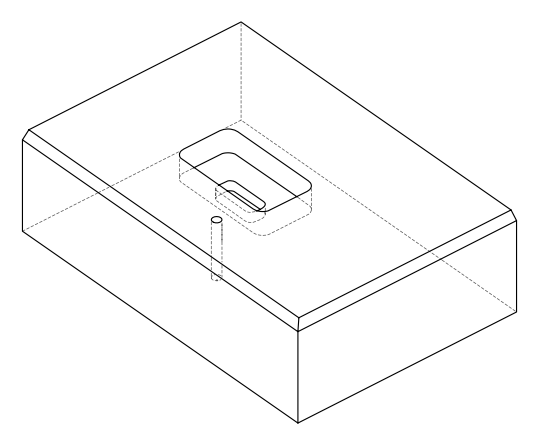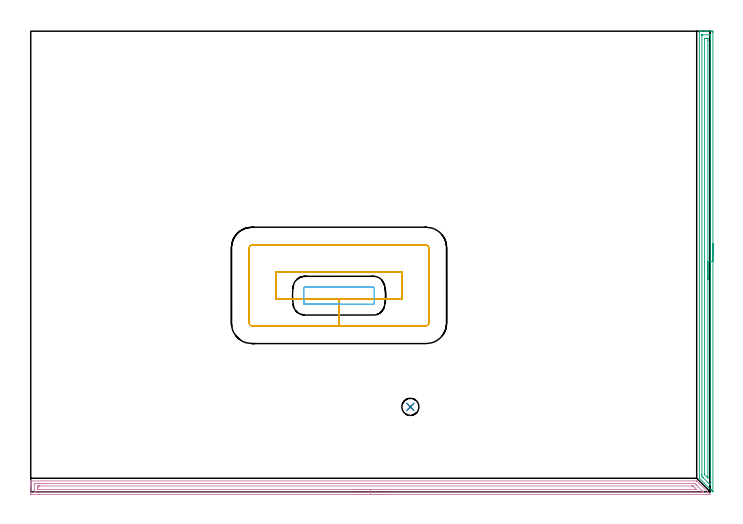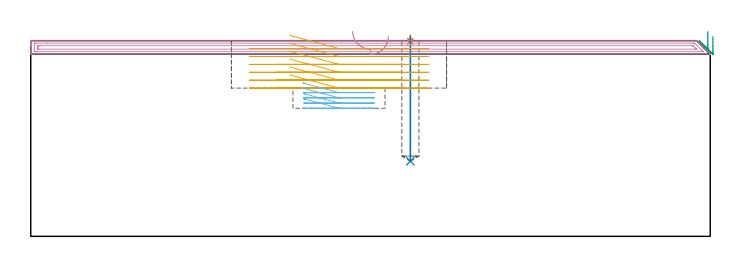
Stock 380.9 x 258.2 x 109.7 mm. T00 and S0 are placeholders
(PLAN: 6 operations, 4 tool changes, 23.5 min)
(1 SPOT_DRILL | STEP1POCKET | NXT0321_9005460120000 | 0.03 min | 0 mm3)
(2 DRILL_BLIND_HOLE_INTO_CENTER | STEP1POCKET | UGT0301_210 | 0.28 min | 4731 mm3)
(3 AREA_MILL | FG_CHAMFER_SURFACE | UGT0205_001 | 6.32 min | 7455 mm3)
(4 AREA_MILL_1 | FG_CHAMFER_SURFACE_1 | UGT0205_001 | 9.27 min | 10857 mm3)
(5 MILL_RECTANGULAR_POCKET | POCKET_RECTANGULAR_STRAIGHT | UGT0201_136 | Follow Part, ap 5, ae 75% | 6.43 min | 206169 mm3)
(6 MILL_RECTANGULAR_POCKET_1 | POCKET_RECTANGULAR_STRAIGHT_1 | NXT0201_011 | Follow Part, ap 3, ae 75% | 1.17 min | 12241 mm3)
(TOOL NXT0321_9005460120000 | NC Spot Drill, 142deg, 12mm, Carbide, Uncoated | D12 PA142 FL30 Z2)
(TOOL UGT0301_210 | Twist Drill 9.6 mm | D9.6 PA118 FL84 Z2)
(TOOL UGT0205_001 | Chamfer Mill 20 x 3 x 45 deg. | D20 FL50 Z2)
(TOOL UGT0201_136 | Carbide End Mill 20.0 | D20 FL30 Z4)
(TOOL NXT0201_011 | ENDMILL 12mm [2P460-1200-NA 1630] | D12 FL38 Z6)
(OP 1 SPOT_DRILL)
G17 G21 G94 G90
T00 M6
G54
G17 G0 G90 X212.8 Y47.6 S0 M3
G43 Z119.7 H0
G94 G81 G98 Z109.287 F250. R112.7
G80
M5
M2
(OP 2 DRILL_BLIND_HOLE_INTO_CENTER)
G17 G21 G94 G90
T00 M6
G54
G17 G0 G90 X212.8 Y47.6 S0 M3
G43 Z119.7 H0
G94 G81 G98 Z42.1 F250. R111.7
G80
M5
M2
(OP 3 AREA_MILL)
G17 G21 G94 G90
T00 M6
G54
G17 G0 G90 X382.4 Y139.1 S1061 M3
G43 Z119.7 H0
Z112.1
G94 G1 Y139.062 Z111.228 F250.
Y138.948 Z110.364
Y138.759 Z109.512
Y138.497 Z108.68
Y138.163 Z107.874
Y137.76 Z107.1
Y137.292 Z106.364
Y136.76 Z105.672
Y136.171 Z105.029
Y135.528 Z104.44
Y134.836 Z103.908
Y134.1 Z103.44
Y133.326 Z103.037
Y132.52 Z102.703
Y131.688 Z102.441
Y130.836 Z102.252
Y129.972 Z102.138
Y129.1 Z102.1
X382.399 Y0.125 Z102.101
X382.397 Y0.095 Z102.1
X382.388 Y0.012 Z102.101
X382.241 Y0.158 Z102.256
X382.086 Y0.311 Z102.409
X381.939 Y0.46 Z102.559
X381.795 Y0.604 Z102.703
X381.651 Y0.747 Z102.845
X381.513 Y0.886 Z102.985
X381.349 Y1.05 Z103.149
X381.215 Y1.183 Z103.281
X381.087 Y1.312 Z103.411
X375.103 Y7.296 Z109.396
X374.865 Y7.537 Z109.631
X374.803 Y7.605 Z109.689
X374.8 Y7.742 Z109.7
Y258.042
X374.802 Y258.19 Z109.688
X374.908 Y258.196 Z109.584
X375.022 Y258.2 Z109.478
X375.369 Z109.13
X375.985 Z108.509
X378.036 Z106.461
X378.597 Z105.897
X379.19 Z105.306
X381.805 Z102.692
X382.086 Y258.196 Z102.41
X382.393 Y258.19 Z102.104
X382.397 Y257.914 Z102.102
X382.399 Y257.596 Z102.101
X382.4 Y129.1 Z102.1
X380.986 Z103.514
Y4.408
X380.985 Y4.173 Z103.515
X380.982 Y3.993 Z103.518
X380.979 Y3.905 Z103.521
X380.976 Y3.886 Z103.524
X380.951 Y3.909 Z103.549
X380.678 Y4.173 Z103.822
X377.107 Y7.742 Z107.393
X376.857 Y7.994 Z107.643
X376.222 Y8.635 Z108.278
X376.216 Y9.291 Z108.284
X376.215 Y9.527 Z108.285
Y255.812
X376.218 Y256.14 Z108.282
X376.221 Y256.179 Z108.279
X376.223 Y256.19 Z108.277
X376.25 Y256.193 Z108.25
X376.351 Y256.197 Z108.149
X376.478 Y256.2 Z108.022
X380.343 Z104.157
X380.837 Y256.198 Z103.663
X380.95 Y256.193 Z103.55
X380.971 Y256.191 Z103.529
X380.979 Y256.154 Z103.521
X380.982 Y256.05 Z103.518
X380.984 Y255.812 Z103.516
X380.986 Y255.154 Z103.514
Y254.919
Y129.1
X379.572 Z104.928
X379.571 Y8.533 Z104.929
X379.569 Y7.742 Z104.931
X379.56 Z104.94
X379.472 Y7.829 Z105.028
X377.728 Y9.572 Z106.772
X377.679 Y9.627 Z106.821
X377.656 Y9.655 Z106.844
X377.636 Y9.706 Z106.864
X377.631 Y10.113 Z106.869
X377.629 Y10.317 Z106.871
Y254.027
Y254.128
X377.632 Y254.163 Z106.868
X377.635 Y254.184 Z106.865
X377.646 Y254.19 Z106.854
X377.728 Y254.194 Z106.772
X378.431 Y254.2 Z106.069
X378.6 Z105.9
X379.303 Z105.197
X379.472 Y254.197 Z105.028
X379.528 Y254.193 Z104.973
X379.565 Y254.188 Z104.935
X379.568 Y254.129 Z104.932
X379.57 Y254.027 Z104.93
X379.571 Y253.925 Z104.929
X379.572 Y253.135 Z104.928
Y129.1
Y128.228 Z104.966
Y127.364 Z105.08
Y126.512 Z105.269
Y125.68 Z105.532
Y124.874 Z105.865
Y124.1 Z106.268
Y123.364 Z106.737
Y122.672 Z107.268
Y122.029 Z107.857
Y121.44 Z108.501
Y120.908 Z109.193
Y120.44 Z109.928
Y120.037 Z110.702
Y119.703 Z111.508
Y119.441 Z112.34
Y119.252 Z113.192
Y119.138 Z114.057
Y119.1 Z114.928
G0 Z119.7
M5
M2
(OP 4 AREA_MILL_1)
G17 G21 G94 G90
T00 M6
G54
G17 G0 G90 X200.45 Y-1.5 S1061 M3
G43 Z119.7 H0
Z112.1
G94 G1 X200.412 Z111.228 F250.
X200.298 Z110.364
X200.109 Z109.512
X199.847 Z108.68
X199.513 Z107.874
X199.11 Z107.1
X198.642 Z106.364
X198.11 Z105.672
X197.521 Z105.029
X196.878 Z104.44
X196.186 Z103.908
X195.45 Z103.44
X194.676 Z103.037
X193.87 Z102.703
X193.038 Z102.441
X192.186 Z102.252
X191.322 Z102.138
X190.45 Z102.1
X0.618
X0.298 Y-1.498 Z102.101
X0.01 Y-1.494 Z102.104
X0. Y-1.186 Z102.411
Y3.172 Z106.766
Y3.709 Z107.306
Y4.043 Z107.639
Y4.581 Z108.177
Y4.915 Z108.509
Y5.582 Z109.182
Y5.86 Z109.459
X0.002 Y5.981 Z109.573
X0.01 Y6.097 Z109.688
X0.171 Y6.1 Z109.7
X373.136
X373.295 Y6.097 Z109.689
X373.38 Y6.021 Z109.618
X374.87 Y4.53 Z108.13
X380.453 Y-1.052 Z102.546
X380.588 Y-1.186 Z102.409
X380.729 Y-1.328 Z102.27
X380.878 Y-1.477 Z102.121
X380.89 Y-1.496 Z102.101
X380.889 Y-1.499 Z102.099
X380.827 Y-1.5 Z102.1
X380.729
X190.45
Y-0.086 Z103.514
X3.063
X2.404 Y-0.084 Z103.516
X2.166 Y-0.082 Z103.518
X2.053 Y-0.079 Z103.521
X2.009 Y-0.073 Z103.527
X2.007 Y-0.049 Z103.551
X2.002 Y0.078 Z103.678
X2. Y0.557 Z104.157
Y0.951 Z104.551
X2.001 Y4.436 Z108.036
X2.005 Y4.569 Z108.169
X2.01 Y4.669 Z108.269
X2.076 Y4.679 Z108.279
X2.404 Y4.683 Z108.283
X2.64 Y4.685 Z108.285
X9.269 Y4.686 Z108.286
X371.349 Y4.685 Z108.285
X371.585 Y4.684 Z108.284
X372.242 Y4.679 Z108.279
X372.9 Y4.043 Z107.643
X373.136 Y3.813 Z107.413
X376.393 Y0.557 Z104.157
X376.709 Y0.24 Z103.84
X376.993 Y-0.054 Z103.546
X377.017 Y-0.079 Z103.521
X376.987 Y-0.081 Z103.519
X376.895 Y-0.084 Z103.516
X376.709 Y-0.085 Z103.515
X376.474 Y-0.086 Z103.514
X190.45
Y1.328 Z104.928
X4.191 Y1.329 Z104.929
X4.089 Y1.331 Z104.931
X4.022 Y1.335 Z104.935
X4.009 Y1.337 Z104.937
X4.006 Y1.345 Z104.945
X4.002 Y1.366 Z104.966
X4.001 Y1.428 Z105.028
X4. Y1.615 Z105.215
Y2.3 Z105.9
X4.001 Y2.486 Z106.086
X4.008 Y3.172 Z106.772
X4.01 Y3.258 Z106.858
X4.095 Y3.265 Z106.865
X4.191 Y3.268 Z106.868
X4.982 Y3.271 Z106.871
X5.084
X370.558
X370.763 Y3.269 Z106.869
X371.172 Y3.264 Z106.864
X371.23 Y3.258 Z106.858
X371.244 Y3.248 Z106.848
X371.273 Y3.224 Z106.824
X371.329 Y3.172 Z106.772
X371.349 Y3.152 Z106.752
X372.242 Y2.259 Z105.859
X373.069 Y1.428 Z105.028
X373.136 Y1.358 Z104.958
X373.142 Y1.334 Z104.934
X372.242 Y1.329 Z104.929
X190.45 Y1.328 Z104.928
X189.578 Z104.966
X188.714 Z105.08
X187.862 Z105.269
X187.03 Z105.532
X186.224 Z105.865
X185.45 Z106.268
X184.714 Z106.737
X184.022 Z107.268
X183.379 Z107.857
X182.79 Z108.501
X182.258 Z109.193
X181.79 Z109.928
X181.387 Z110.702
X181.053 Z111.508
X180.791 Z112.34
X180.602 Z113.192
X180.488 Z114.057
X180.45 Z114.928
G0 Z119.7
M5
M2
(OP 5 MILL_RECTANGULAR_POCKET)
G17 G21 G94 G90
T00 M6
G54
G17 G0 G90 X145.058 Y108.1 S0 M3
G43 Z119.7 H0
Z112.7
G94 G1 X172.8 Z105.267 F250.
X208.1 F500.
Y123.3
X137.5
Y108.1
X172.8
Y93.1
X221.6
G3 X223.1 Y94.6 R1.5
G1 Y136.8
G3 X221.6 Y138.3 R1.5
G1 X124.
G3 X122.5 Y136.8 R1.5
G1 Y94.6
G3 X124. Y93.1 R1.5
G1 X172.8
X173.8
G0 X145.058 Y108.1 Z108.267
G1 X172.8 Z100.833 F250.
X208.1 F500.
Y123.3
X137.5
Y108.1
X172.8
Y93.1
X221.6
G3 X223.1 Y94.6 R1.5
G1 Y136.8
G3 X221.6 Y138.3 R1.5
G1 X124.
G3 X122.5 Y136.8 R1.5
G1 Y94.6
G3 X124. Y93.1 R1.5
G1 X172.8
X173.8
G0 X145.058 Y108.1 Z103.833
G1 X172.8 Z96.4 F250.
X208.1 F500.
Y123.3
X137.5
Y108.1
X172.8
Y93.1
X221.6
G3 X223.1 Y94.6 R1.5
G1 Y136.8
G3 X221.6 Y138.3 R1.5
G1 X124.
G3 X122.5 Y136.8 R1.5
G1 Y94.6
G3 X124. Y93.1 R1.5
G1 X172.8
X173.8
G0 X145.058 Y108.1 Z99.4
G1 X172.8 Z91.967 F250.
X208.1 F500.
Y123.3
X137.5
Y108.1
X172.8
Y93.1
X221.6
G3 X223.1 Y94.6 R1.5
G1 Y136.8
G3 X221.6 Y138.3 R1.5
G1 X124.
G3 X122.5 Y136.8 R1.5
G1 Y94.6
G3 X124. Y93.1 R1.5
G1 X172.8
X173.8
G0 X145.058 Y108.1 Z94.967
G1 X172.8 Z87.533 F250.
X208.1 F500.
Y123.3
X137.5
Y108.1
X172.8
Y93.1
X221.6
G3 X223.1 Y94.6 R1.5
G1 Y136.8
G3 X221.6 Y138.3 R1.5
G1 X124.
G3 X122.5 Y136.8 R1.5
G1 Y94.6
G3 X124. Y93.1 R1.5
G1 X172.8
X173.8
G0 X145.058 Y108.1 Z90.533
G1 X172.8 Z83.1 F250.
X208.1 F500.
Y123.3
X137.5
Y108.1
X172.8
Y93.1
X221.6
G3 X223.1 Y94.6 R1.5
G1 Y136.8
G3 X221.6 Y138.3 R1.5
G1 X124.
G3 X122.5 Y136.8 R1.5
G1 Y94.6
G3 X124. Y93.1 R1.5
G1 X172.8
X173.8
G0 Z119.7
M5
M2
(OP 6 MILL_RECTANGULAR_POCKET_1)
G17 G21 G94 G90
T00 M6
G54
G17 G0 G90 X153. Y107.674 S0 M3
G43 Z119.7 H1
Z86.462
G94 G1 Y105.8 Z85.959 F250.
Y105.716 Z85.937
X153.066 Y105.492 Z85.874
X153.201 Y105.301 Z85.812
X153.392 Y105.166 Z85.749
X153.616 Y105.1 Z85.686
X153.7 Z85.664
X172.8 Z80.546
X191.9 F500.
G3 X192.6 Y105.8 R0.7
G1 Y114.1
G3 X191.9 Y114.8 R0.7
G1 X153.7
G3 X153. Y114.1 R0.7
G1 Y105.8
G3 X153.7 Y105.1 R0.7
G1 X172.8
X173.8
G0 X153. Y107.674 Z83.546
G1 Y105.8 Z83.044 F250.
Y105.716 Z83.022
X153.066 Y105.492 Z82.959
X153.201 Y105.301 Z82.896
X153.392 Y105.166 Z82.834
X153.616 Y105.1 Z82.771
X153.7 Z82.749
X172.8 Z77.631
X191.9 F500.
G3 X192.6 Y105.8 R0.7
G1 Y114.1
G3 X191.9 Y114.8 R0.7
G1 X153.7
G3 X153. Y114.1 R0.7
G1 Y105.8
G3 X153.7 Y105.1 R0.7
G1 X172.8
X173.8
G0 X153. Y107.674 Z80.631
G1 Y105.8 Z80.129 F250.
Y105.716 Z80.106
X153.066 Y105.492 Z80.044
X153.201 Y105.301 Z79.981
X153.392 Y105.166 Z79.918
X153.616 Y105.1 Z79.856
X153.7 Z79.833
X172.8 Z74.715
X191.9 F500.
G3 X192.6 Y105.8 R0.7
G1 Y114.1
G3 X191.9 Y114.8 R0.7
G1 X153.7
G3 X153. Y114.1 R0.7
G1 Y105.8
G3 X153.7 Y105.1 R0.7
G1 X172.8
X173.8
G0 X153. Y107.674 Z77.715
G1 Y105.8 Z77.213 F250.
Y105.716 Z77.191
X153.066 Y105.492 Z77.128
X153.201 Y105.301 Z77.066
X153.392 Y105.166 Z77.003
X153.616 Y105.1 Z76.94
X153.7 Z76.918
X172.8 Z71.8
X191.9 F500.
G3 X192.6 Y105.8 R0.7
G1 Y114.1
G3 X191.9 Y114.8 R0.7
G1 X153.7
G3 X153. Y114.1 R0.7
G1 Y105.8
G3 X153.7 Y105.1 R0.7
G1 X172.8
X173.8
G0 Z119.7
M5
M2
